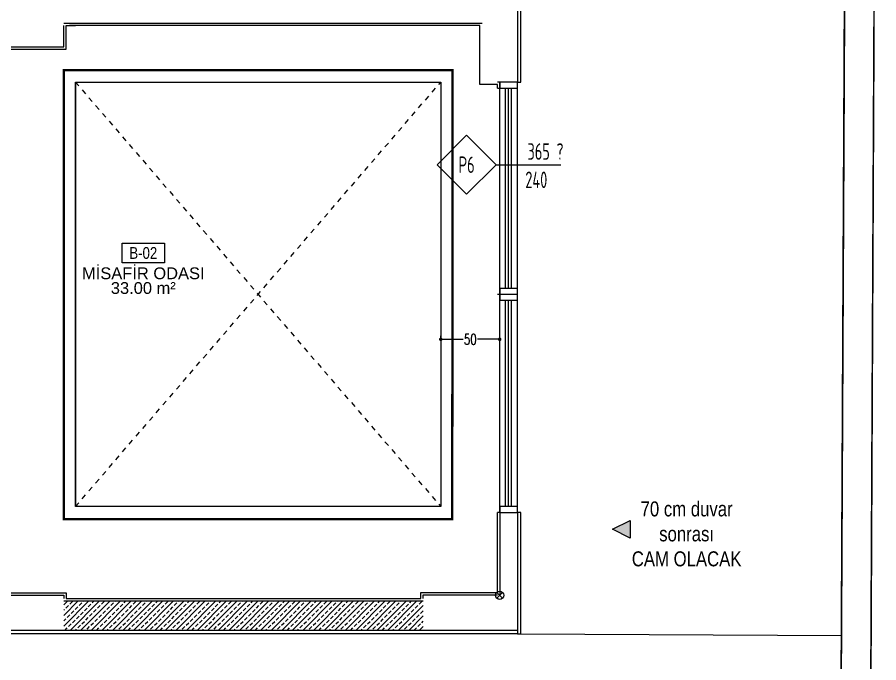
# Model space of a CAD drawing. Header units: millimetres. Extents: x -1860 to 15304, y 307 to 22353.
# Drawn here: x 4718 to 5449, y 20749 to 21296 of the extents above; entities that cross this region are included whole.
import ezdxf
from ezdxf.enums import TextEntityAlignment as Align

# ---------------------------------------------------------------- set-up
doc = ezdxf.new("R2010")
doc.units = ezdxf.units.MM
for name, pattern in [('( Hidden )', [0.375, 0.25, -0.125]), ('DASHED', [0.25, 0.125, -0.125]), ('LTYPE000', [0])]:
    doc.linetypes.add(name, pattern=pattern)
doc.layers.add('a bodrum duvarı_Kalem_No__2', color=8, linetype='Continuous', lineweight=15)
doc.layers.add('mobilya', color=30, linetype='Continuous', lineweight=30)
for name, color, linetype in [('clad', 30, 'Continuous'), ('frame', 43, 'Continuous'), ('glass', 1, 'Continuous'), ('hatch_conc', 223, 'Continuous'), ('mat_mortar', 145, 'Continuous'), ('Stair', 3, 'Continuous'), ('Str_conc', 6, 'Continuous'), ('symbol', 8, 'Continuous'), ('symbol_no', 12, 'Continuous'), ('text', 7, 'LTYPE000'), ('text_room', 12, 'Continuous'), ('wall', 4, 'Continuous')]:
    doc.layers.add(name, color=color, linetype=linetype)
doc.layers.add('ölçü -dış', color=7, linetype='Continuous', lineweight=25, true_color=0x605db1)
doc.styles.add('dim', font='simplex.shx', dxfattribs={"width": 0.7})
doc.styles.add('mekan', font='arial.ttf', dxfattribs={"width": 0.8, "height": 0.25})
doc.styles.add('text1', font='arial.ttf')
doc.styles.add('text2', font='arial.ttf', dxfattribs={"width": 0.8})
doc.styles.add('text3', font='geniso.shx', dxfattribs={"width": 0.7})
doc.dimstyles.new('1_50', dxfattribs={"dimtxt": 9, "dimasz": 3, "dimexe": 3, "dimexo": 0, "dimgap": 1, "dimtad": 0, "dimdec": 1, "dimzin": 11, "dimtxsty": 'dim', "dimblk": 'DOT', "dimcen": 1.5, "dimdle": 1.25, "dimclrt": 2, "dimadec": 0, "dimazin": 0, "dimtfac": 1.25, "dimtdec": 1, "dimtix": 1, "dimtofl": 0, "dimtmove": 1, "dimatfit": 3, "dimldrblk": 'DOT', "dimfxl": 10, "dimfxlon": 1, "dimtolj": 1, "dimtzin": 0, "dimarcsym": 0})

# ---------------------------------------------------------------- blocks, each defined once
blk = doc.blocks.new('mahal')
blk.add_lwpolyline([(-36, 0), (36, 0), (36, -33), (-36, -33)], close=True)
at = {"color": 7, "style": 'text2', "width": 0.8}
blk.add_attdef('10000', text='', height=20, dxfattribs=at).set_placement((0, -16.5), align=Align.MIDDLE)
at = {"color": 7, "style": 'text1'}
for tag, p in [('MAHAL', (0, -48.5)), ('M²', (0, -75.9))]:
    blk.add_attdef(tag, text='', height=20, dxfattribs=at).set_placement(p, align=Align.MIDDLE)
blk = doc.blocks.new('kap-penno_02')
blk.add_line((0, 0), (-55, 0))
blk.add_lwpolyline([(0, 0), (25, 25), (50, 0), (25, -25)], close=True)
at = {"color": 7, "style": 'text3', "width": 0.7}
for tag, p in [('100', (-50, 0)), ('220', (-50, -24))]:
    blk.add_attdef(tag, text='', height=14, dxfattribs=at).set_placement(p, align=Align.BOTTOM_LEFT)
blk.add_attdef('K00', text='', height=14, dxfattribs=at).set_placement((25, 0), align=Align.MIDDLE_CENTER)
blk = doc.blocks.new('HUE')
at = {"layer": 'mobilya', "color": 2, "lineweight": 20}
for p, q in [((1377.17, 1066.48), (1374.83, 1068.83)), ((1377.17, 1068.83), (1374.83, 1066.48))]:
    blk.add_line(p, q, dxfattribs=at)
blk.add_circle((1376, 1067.66), 1.66, dxfattribs=at)
blk = doc.blocks.new('_Dot')
at = {"color": 0, "linetype": 'ByBlock', "lineweight": -2}
blk.add_line((-0.5, 0), (-1, 0), dxfattribs=at)
at = {"color": 0, "linetype": 'ByBlock', "const_width": 0.5}
blk.add_lwpolyline([(-0.25, 0, 1), (0.25, 0, 1)], format="xyb", close=True, dxfattribs=at)
blk = doc.blocks.new('*D170')
at = {"layer": 'Defpoints', "color": 0, "transparency": 16777216}
for p in [(5076.98, 21022.93), (5076.98, 21022.93), (5126.98, 21022.93)]:
    blk.add_point(p, dxfattribs=at)
at = {"layer": 'ölçü -dış', "color": 0, "lineweight": -2, "transparency": 16777216}
for p, q in [((5076.98, 21022.93), (5076.98, 21025.93)), ((5126.98, 21022.93), (5126.98, 21025.93)), ((5079.98, 21022.93), (5095.88, 21022.93)), ((5123.98, 21022.93), (5108.08, 21022.93))]:
    blk.add_line(p, q, dxfattribs=at)
at = {"layer": 'ölçü -dış', "color": 0, "lineweight": -2, "transparency": 16777216, "xscale": 3, "yscale": 3, "zscale": 3, "rotation": 180}
blk.add_blockref('_Dot', (5076.98, 21022.93), dxfattribs=at)
at = {"layer": 'ölçü -dış', "color": 0, "lineweight": -2, "transparency": 16777216, "xscale": 3, "yscale": 3, "zscale": 3}
blk.add_blockref('_Dot', (5126.98, 21022.93), dxfattribs=at)
at = {"layer": 'ölçü -dış', "color": 2, "transparency": 16777216, "insert": (5101.98, 21022.93), "char_height": 9, "attachment_point": 5, "style": 'dim'}
blk.add_mtext('\\A1;50', dxfattribs=at)

msp = doc.modelspace()

# ---------------------------------------------------------------- hatches: boundary and pattern name
at = {"layer": 'hatch_conc', "true_color": 0x636466}
h = msp.add_hatch(dxfattribs=at)
h.set_pattern_fill('ANSI33', color=251)
h.set_pattern_definition([(45, (-632646.309, -4479543.6384), (-4.4901280605, 4.4901280605), []), (45, (-632641.8186, -4479543.6384), (-4.4901280605, 4.4901280605), [3.175, -1.5875])])
h.paths.add_polyline_path([(5061.97735, 20801.06356), (4756.97733, 20801.0618), (4756.97733, 20776.09981), (5061.97735, 20776.09981)])
at = {"layer": 'text', "true_color": 0x636466}
h = msp.add_hatch(color=251, dxfattribs=at)
h.dxf.hatch_style = 1
h.paths.add_polyline_path([(5237.55502, 20869.41354), (5237.55502, 20854.41354), (5222.55502, 20861.91354)])

# ---------------------------------------------------------------- linework, layer by layer
at = {"color": 251, "linetype": '( Hidden )', "ltscale": 50, "true_color": 0x636466, "const_width": 2}
msp.add_lwpolyline([(4756.97733, 21251.08203), (5086.97701, 21251.08203), (5086.70049, 20870.38687), (4757.16909, 20870.38687)], close=True, dxfattribs=at)
at = {"color": 251, "true_color": 0x636466}
for points in [[(4766.97733, 20881.0618), (4766.97733, 21241.08203)], [(4766.97733, 21241.08203), (4766.97733, 20881.0618)], [(4756.97733, 20806.06336), (4756.97733, 20806.06334)]]:
    msp.add_lwpolyline(points, dxfattribs=at)
msp.add_lwpolyline([(4766.97733, 21241.08203), (5076.97701, 21241.08203), (5076.97701, 20881.0618), (4766.97733, 20881.0618)], close=True, dxfattribs=at)
at = {"color": 251, "linetype": 'DASHED', "ltscale": 35, "true_color": 0x636466}
for points in [[(4766.97733, 21241.08203), (5076.97701, 20881.0618)], [(4766.97733, 20881.0618), (5076.97701, 21241.08203)]]:
    msp.add_lwpolyline(points, dxfattribs=at)
at = {"layer": 'a bodrum duvarı_Kalem_No__2', "color": 251, "true_color": 0x636466}
msp.add_lwpolyline([(5061.97735, 20803.06181), (5061.97735, 20806.09982), (5124.97736, 20806.11086)], dxfattribs=at)
at = {"layer": 'clad', "color": 251, "true_color": 0x636466}
for points in [[(5141.98898, 21241.06003), (5144.98898, 21241.06003), (5144.98898, 21561.12546), (5141.989, 21561.12546)], [(5141.98898, 20773.1002), (5144.98898, 20773.1002), (5144.98898, 20876.04958), (5141.989, 20876.04958)]]:
    msp.add_lwpolyline(points, close=True, dxfattribs=at)
at = {"layer": 'frame', "color": 251, "true_color": 0x636466}
for points in [[(5126.97666, 21236.06003), (5141.97667, 21236.06003), (5141.97667, 21241.06003), (5126.97666, 21241.06003)], [(5126.989, 21061.13671), (5141.98901, 21061.13671), (5141.98901, 21066.13671), (5126.989, 21066.13671)], [(5126.98224, 21056.06364), (5141.98226, 21056.06364), (5141.98226, 21061.06364), (5126.98224, 21061.06364)], [(5126.98225, 20876.06364), (5141.98227, 20876.06364), (5141.98227, 20881.06364), (5126.98225, 20881.06364)]]:
    msp.add_lwpolyline(points, close=True, dxfattribs=at)
at = {"layer": 'glass', "color": 251, "true_color": 0x636466}
for p, q in [((5131.98901, 21066.13671), (5131.97667, 21236.06003)), ((5134.48901, 21066.13671), (5134.47667, 21236.06003)), ((5136.98901, 21066.13671), (5136.97667, 21236.06003)), ((5131.98227, 20881.06364), (5131.98226, 21056.06364)), ((5134.48227, 20881.06364), (5134.48226, 21056.06364)), ((5136.98227, 20881.06364), (5136.98226, 21056.06364))]:
    msp.add_line(p, q, dxfattribs=at)
at = {"layer": 'mat_mortar', "color": 251, "true_color": 0x636466}
for p, q in [((5109.989, 21289.08443), (4761.97741, 21289.05694)), ((5109.989, 21239.06004), (5109.989, 21289.08443)), ((5124.9779, 21239.05999), (5109.989, 21239.06004)), ((5124.98186, 21236.06003), (5124.9779, 21239.05999)), ((4694.97733, 20808.06336), (4758.97732, 20808.06336)), ((4758.97732, 20808.06336), (4758.97735, 20803.06181))]:
    msp.add_line(p, q, dxfattribs=at)
for points in [[(5141.97735, 20776.09981), (5141.97735, 20773.09981), (3651.97735, 20773.09981), (3648.97735, 20773.09981), (3648.97735, 21223.09981), (3648.97735, 21223.09981), (3401.97735, 21223.09981), (3398.97735, 21223.09981), (3398.97735, 21696.09981), (3398.97735, 21699.09981), (4523.97733, 21699.09981), (4523.97733, 21699.09981), (4523.97733, 21906.09981), (4523.97733, 21909.09981), (5144.98895, 21909.09981), (5144.98895, 21906.1002)], [(4634.96837, 21289.077), (4694.97732, 21289.06072), (4694.97732, 21269.06003), (4758.97733, 21269.06003), (4758.97741, 21289.08035), (4766.97741, 21289.08035)], [(5126.97667, 21241.06003), (5124.97667, 21241.06003)], [(5124.98186, 21236.06003), (5126.97797, 21236.06008)], [(5126.98225, 21061.06364), (5124.98225, 21061.06364)], [(4758.97735, 20803.06181), (5059.97735, 20803.06181), (5059.97735, 20808.09947), (5124.97866, 20808.11086), (5124.99682, 20876.07468)], [(5126.98227, 20876.06364), (5124.98225, 20876.06364)], [(4696.97733, 20803.06151), (4696.97733, 20806.06336), (4756.97733, 20806.06336), (4756.97735, 20803.0618)]]:
    msp.add_lwpolyline(points, dxfattribs=at)
at = {"layer": 'Stair', "color": 251, "true_color": 0x636466}
for p, q in [((5144.98898, 20791.09981), (5144.98898, 20816.09981)), ((5144.98898, 20773.1002), (5144.98898, 20791.09981))]:
    msp.add_line(p, q, dxfattribs=at)
msp.add_lwpolyline([(5144.98898, 20773.1002), (5416.95974, 20771.77455)], dxfattribs=at)
at = {"layer": 'Str_conc', "color": 251, "true_color": 0x636466}
for points in [[(5441.18699, 20613.1769), (5448.62732, 22139.62896)], [(5416.18669, 20613.1769), (5423.31719, 22076.06315)], [(5422.60393, 21929.73236), (5416.18669, 20613.1769)], [(5447.60363, 21929.6105), (5441.18699, 20613.1769)]]:
    msp.add_lwpolyline(points, dxfattribs=at)
at = {"layer": 'symbol', "color": 251, "true_color": 0x636466}
for p, q in [((5126.98901, 20881.06364), (5126.97667, 21236.06003)), ((5141.98901, 21061.13671), (5141.97667, 21236.06003)), ((5141.98227, 20876.06364), (5141.98226, 21056.06364)), ((5126.98227, 20876.06364), (5126.98227, 20881.06364))]:
    msp.add_line(p, q, dxfattribs=at)
msp.add_lwpolyline([(4696.97732, 21289.12319), (4696.97732, 21271.06003), (4756.97733, 21271.06003), (4756.97741, 21289.08035)], dxfattribs=at)
at = {"layer": 'text', "color": 251, "true_color": 0x636466}
msp.add_lwpolyline([(5237.55502, 20869.41354), (5237.55502, 20854.41354), (5237.55502, 20854.41354), (5222.55502, 20861.91354), (5237.55502, 20869.41354)], dxfattribs=at)
at = {"layer": 'wall', "color": 251, "true_color": 0x636466}
for p, q in [((5141.97667, 21241.06003), (5126.97667, 21241.06003)), ((5141.98225, 21061.06364), (5126.98225, 21061.06364))]:
    msp.add_line(p, q, dxfattribs=at)
for points in [[(4756.97738, 21291.05687), (4766.9774, 21291.05701)], [(4766.9774, 21291.05701), (5111.98897, 21291.08446)], [(5126.97797, 21236.06003), (5126.97785, 21241.06003)], [(5141.97737, 20776.06336), (3651.98898, 20776.06369), (3651.98898, 21226.06336)], [(5141.98895, 20876.06336), (5141.98226, 21061.06364)], [(5126.99681, 20876.07338), (5126.97736, 20806.10956)], [(5126.98225, 20876.06364), (5141.98225, 20876.06364)], [(5141.99681, 20876.06364), (5141.97735, 20806.09982)], [(4756.97733, 20801.0618), (5061.97735, 20801.0618)]]:
    msp.add_lwpolyline(points, dxfattribs=at)

# ---------------------------------------------------------------- block references
at = {"color": 251, "true_color": 0x636466, "xscale": 2.083377902705062, "yscale": 2.083377902705062, "zscale": 2.083377902705062}
msp.add_blockref('HUE', (2260.24535, 18581.51325), dxfattribs=at)
at = {"layer": 'symbol_no', "color": 251, "true_color": 0x636466}
ref = msp.add_blockref('kap-penno_02', (5123.89169, 21170.99933), dxfattribs=dict(at, xscale=-1))
ref.add_attrib('K00', 'P6', dxfattribs={"layer": '0', "color": 7, "height": 14, "style": 'text3', "width": 0.7}).set_placement((5098.89169, 21170.99933), align=Align.MIDDLE_CENTER)
ref.add_attrib('220', '240', dxfattribs={"layer": '0', "color": 7, "height": 14, "style": 'text3', "width": 0.7}).set_placement((5148.69169, 21146.99933), align=Align.BOTTOM_LEFT)
ref.add_attrib('100', '365 ?', dxfattribs={"layer": '0', "color": 7, "height": 14, "style": 'text3', "width": 0.7}).set_placement((5150.55836, 21170.99933), align=Align.BOTTOM_LEFT)
at = {"layer": 'text_room', "color": 251, "true_color": 0x636466, "xscale": 0.5, "yscale": 0.5, "zscale": 0.5}
msp.add_blockref('mahal', (4824.53059, 21104.40518), dxfattribs=at).add_auto_attribs({'10000': 'B-02', 'MAHAL': 'MİSAFİR ODASI', 'M²': '33.00 m²'})

# ---------------------------------------------------------------- texts
at = {"layer": 'text', "color": 251, "true_color": 0x636466, "insert": (5341.53346, 20830.23455, 0.00108), "char_height": 12.7008, "width": 111.8956162, "attachment_point": 9, "rotation": 0.00009562, "style": 'mekan'}
msp.add_mtext('\\pxqc;70 cm duvar sonras{\\fArial|b0|i0|c0|p0;ı\\fArial Tur|b0|i0|c162|p34;\\PCAM OLACAK}', dxfattribs=at)

# ---------------------------------------------------------------- dimensions: what is measured, and where the dimension line sits
at = {"layer": 'ölçü -dış', "color": 251, "true_color": 0x636466}
dim = msp.add_aligned_dim(p1=(5126.97701, 21022.93405), p2=(5076.97701, 21022.93405), distance=0, dimstyle='1_50', dxfattribs=at)
dim.commit()
dim.dimension.update_dxf_attribs({"geometry": '*D170', "text_midpoint": (5101.97701, 21022.93405)})

doc.saveas('drawing.dxf')
